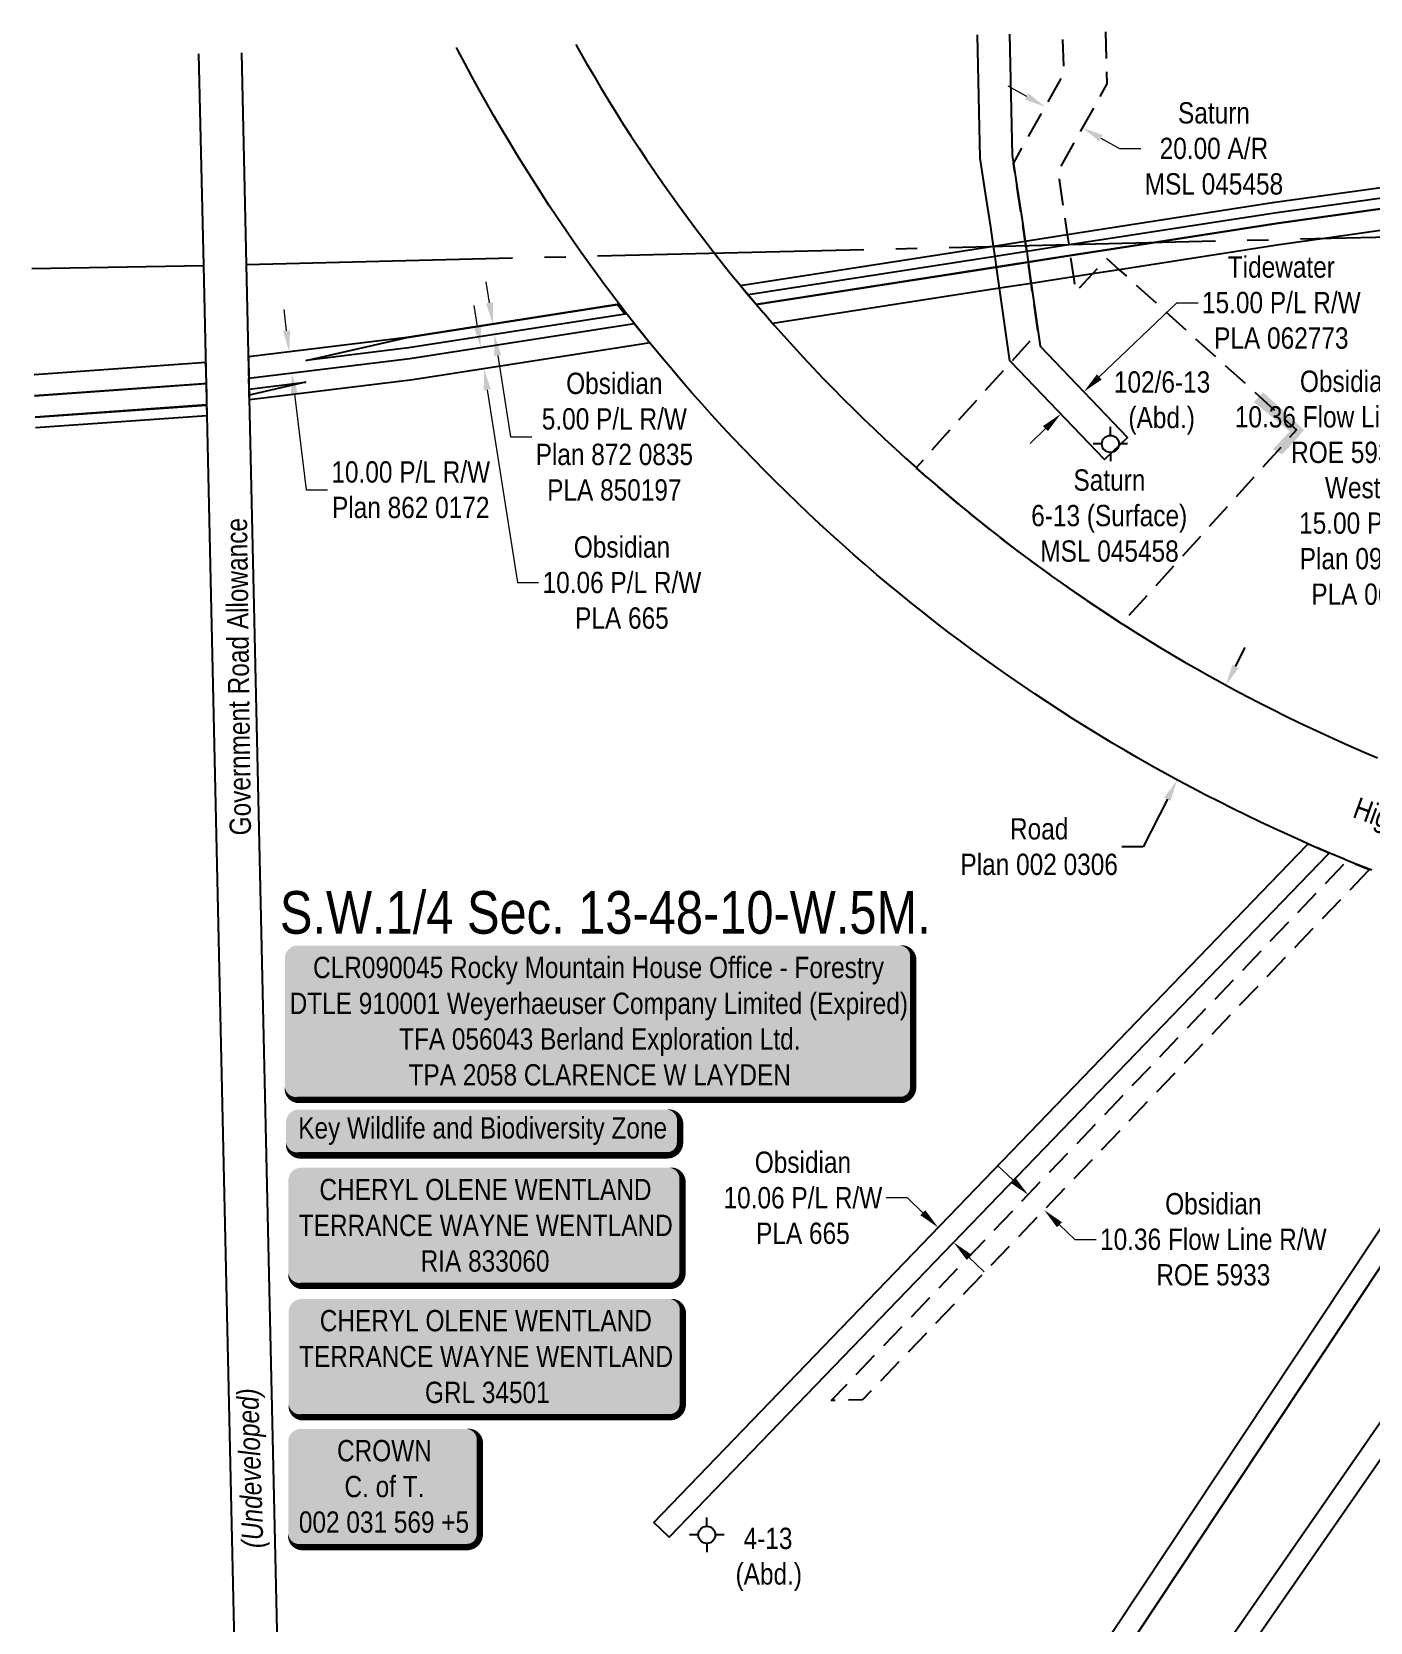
# Model space of a CAD drawing. Extents: x 610781 to 613451, y 5887607 to 5892660.
# Drawn here: x 610781 to 611409, y 5888660 to 5889407 of the extents above; entities that cross this region are included whole.
import ezdxf
from ezdxf.enums import TextEntityAlignment as Align

# ---------------------------------------------------------------- set-up
doc = ezdxf.new("R2010")
doc.units = 0
doc.header["$LTSCALE"] = 5
doc.header["$PDSIZE"] = -1.5
for name, pattern in [('foc-ACCESSROAD', [3.75, 2.5, -1.25]), ('foc-FLOWLINE', [3.75, 2.5, -1.25]), ('foc-QUARTERLINE', [33, 25, -3, 2, -3])]:
    doc.linetypes.add(name, pattern=pattern)
doc.layers.get('Defpoints').update_dxf_attribs({"color": 9})
for name, color, linetype in [('AS-OWNER', 7, 'Continuous'), ('AS-UNDERLAY-H', 141, 'Continuous'), ('AS-WILDLIFE-BLOCK', 131, 'Continuous'), ('C-FLOWLINE', 13, 'foc-FLOWLINE'), ('C-RW', 13, 'Continuous'), ('C-SYMBOL', 7, 'Continuous'), ('C-WS-S', 13, 'Continuous'), ('F-RW', 190, 'Continuous'), ('F-WS', 190, 'foc-ACCESSROAD'), ('F-WS-S', 190, 'Continuous'), ('L-ROAD-T', 7, 'Continuous'), ('L-SEC', 7, 'Continuous'), ('L-SECQ', 8, 'foc-QUARTERLINE'), ('L-TITLEDB', 4, 'Continuous'), ('L-TITLEDB-T', 4, 'Continuous')]:
    doc.layers.add(name, color=color, linetype=linetype)
for name, color, linetype, lineweight in [('C-FLOWLINE-T', 13, 'Continuous', 9), ('C-RW-T', 13, 'Continuous', 9), ('C-WS-T', 13, 'Continuous', 9), ('F-AR-T', 190, 'Continuous', 9), ('F-RW-T', 190, 'Continuous', 9), ('F-WS-T', 190, 'Continuous', 9), ('T-TEXT', 48, 'Continuous', 18)]:
    doc.layers.add(name, color=color, linetype=linetype, lineweight=lineweight)
doc.styles.add('175L', font='ARIALN.TTF', dxfattribs={"height": 20})
doc.styles.add('80', font='ARIALN.TTF', dxfattribs={"height": 10})
doc.styles.add('80CG', font='ARIALN.TTF', dxfattribs={"height": 10})
doc.styles.add('80L', font='ARIALN.TTF', dxfattribs={"height": 10})
doc.styles.add('80LS', font='ARIALNI.TTF', dxfattribs={"height": 10})
doc.dimstyles.new('Compass 5 000', dxfattribs={"dimscale": 5, "dimtxt": 9, "dimasz": 2, "dimexe": 0.2, "dimexo": 0.0625, "dimgap": 0.5, "dimtad": 0, "dimtih": 1, "dimtoh": 1, "dimzin": 0, "dimdsep": 46, "dimtxsty": '80CG', "dimcen": 0.1, "dimse1": 1, "dimse2": 1, "dimclrd": 256, "dimclrt": 256, "dimaunit": 1, "dimadec": 4, "dimazin": 0, "dimtfac": 0.06, "dimtofl": 0, "dimtmove": 0, "dimatfit": 1, "dimfxl": 0.2, "dimtolj": 1, "dimtzin": 0, "dimlwd": -1, "dimarcsym": 0})

# ---------------------------------------------------------------- blocks, each defined once
blk = doc.blocks.new('*D390')
at = {"layer": 'C-RW-T', "transparency": 16777216}
for p, q in [((611191.76, 5888859.52), (611181.76, 5888859.52)), ((611198.96, 5888852.58), (611191.76, 5888859.52)), ((611220.61, 5888831.7), (611227.8, 5888824.75))]:
    blk.add_line(p, q, dxfattribs=at)
for points in [[(611200.11, 5888853.78), (611197.8, 5888851.38), (611206.15, 5888845.64)], [(611221.76, 5888832.9), (611219.45, 5888830.5), (611213.41, 5888838.64)]]:
    blk.add_solid(points, dxfattribs=at)
at = {"layer": 'Defpoints', "color": 0, "transparency": 16777216}
for p in [(611206.15, 5888845.64), (611206.89, 5888846.4), (611214.15, 5888839.41)]:
    blk.add_point(p, dxfattribs=at)
at = {"layer": 'C-RW-T', "transparency": 16777216, "insert": (611142.67, 5888859.52), "char_height": 10, "attachment_point": 5, "style": '80CG'}
blk.add_mtext('\\A1;Obsidian\\P10.06 P/L R/W\\PPLA 665', dxfattribs=at)
blk = doc.blocks.new('*D395')
at = {"layer": 'Defpoints', "color": 0, "transparency": 16777216}
for p in [(611495.58, 5889203.95), (611510.59, 5889204.29), (611511.39, 5889169.11)]:
    blk.add_point(p, dxfattribs=at)
at = {"layer": 'F-RW-T', "transparency": 16777216}
for p, q in [((611486.39, 5889168.54), (611451.89, 5889167.75)), ((611521.39, 5889169.34), (611531.38, 5889169.56))]:
    blk.add_line(p, q, dxfattribs=at)
for points in [[(611486.35, 5889170.2), (611486.43, 5889166.87), (611496.39, 5889168.77)], [(611521.35, 5889171), (611521.42, 5889167.67), (611511.39, 5889169.11)]]:
    blk.add_solid(points, dxfattribs=at)
at = {"layer": 'F-RW-T', "transparency": 16777216, "insert": (611412.8, 5889167.75), "char_height": 10, "attachment_point": 5, "style": '80CG'}
blk.add_mtext('\\A1;Westbrick\\P15.00 P/L R/W\\PPlan 092 1766\\PPLA 062644', dxfattribs=at)
blk = doc.blocks.new('*D404')
at = {"layer": 'C-RW-T', "transparency": 16777216}
for p, q in [((610995.6, 5889279.48), (610994.06, 5889289.36)), ((610999.46, 5889254.77), (611005.4, 5889216.66)), ((611005.4, 5889216.66), (611015.4, 5889216.66))]:
    blk.add_line(p, q, dxfattribs=at)
for points in [[(610997.25, 5889279.74), (610993.95, 5889279.22), (610997.14, 5889269.6)], [(611001.1, 5889255.02), (610997.81, 5889254.51), (610997.91, 5889264.65)]]:
    blk.add_solid(points, dxfattribs=at)
at = {"layer": 'Defpoints', "color": 0, "transparency": 16777216}
for p in [(611015.06, 5889272.39), (611015.83, 5889267.44), (610997.91, 5889264.65)]:
    blk.add_point(p, dxfattribs=at)
at = {"layer": 'C-RW-T', "transparency": 16777216, "insert": (611054.17, 5889216.66), "char_height": 10, "attachment_point": 5, "style": '80CG'}
blk.add_mtext('\\A1;Obsidian\\P5.00 P/L R/W\\PPlan 872 0835\\PPLA 850197', dxfattribs=at)
blk = doc.blocks.new('GABD')
for p, q in [((0, 0.81), (0, 1.62)), ((-0.81, 0), (-1.62, 0)), ((1.62, 0), (0.81, 0)), ((0, -0.81), (0, -1.62))]:
    blk.add_line(p, q)
blk.add_circle((0, 0), 0.8)
blk = doc.blocks.new('*D566')
at = {"layer": 'Defpoints', "color": 0, "transparency": 16777216}
for p in [(611246.49, 5888859.06), (611253.98, 5888851.9), (611255.84, 5888853.85)]:
    blk.add_point(p, dxfattribs=at)
at = {"layer": 'F-RW-T', "transparency": 16777216}
for p, q in [((611241.12, 5888867.92), (611233.89, 5888874.83)), ((611263.07, 5888846.94), (611270.3, 5888840.03)), ((611270.3, 5888840.03), (611280.3, 5888840.03))]:
    blk.add_line(p, q, dxfattribs=at)
for points in [[(611242.27, 5888869.12), (611239.97, 5888866.71), (611248.35, 5888861.01)], [(611264.22, 5888848.14), (611261.92, 5888845.73), (611255.84, 5888853.85)]]:
    blk.add_solid(points, dxfattribs=at)
at = {"layer": 'F-RW-T', "transparency": 16777216, "insert": (611335.3, 5888840.03), "char_height": 10, "attachment_point": 5, "style": '80CG'}
blk.add_mtext('\\A1;Obsidian\\P10.36 Flow Line R/W\\PROE 5933', dxfattribs=at)
blk = doc.blocks.new('*D567')
at = {"layer": 'Defpoints', "color": 0, "transparency": 16777216}
for p in [(611269.36, 5889243.2), (611274.54, 5889237.8), (611258.53, 5889232.81)]:
    blk.add_point(p, dxfattribs=at)
at = {"layer": 'F-RW-T', "transparency": 16777216}
for p, q in [((611281.76, 5889244.72), (611318.12, 5889279.59)), ((611318.12, 5889279.59), (611328.12, 5889279.59)), ((611256.49, 5889220.49), (611249.27, 5889213.57))]:
    blk.add_line(p, q, dxfattribs=at)
for points in [[(611280.61, 5889245.93), (611282.91, 5889243.52), (611274.54, 5889237.8)], [(611255.34, 5889221.7), (611257.65, 5889219.29), (611263.71, 5889227.41)]]:
    blk.add_solid(points, dxfattribs=at)
at = {"layer": 'F-RW-T', "transparency": 16777216, "insert": (611367.21, 5889279.59), "char_height": 10, "attachment_point": 5, "style": '80CG'}
blk.add_mtext('\\A1;Tidewater\\P15.00 P/L R/W\\PPLA 062773', dxfattribs=at)
blk = doc.blocks.new('*D568')
at = {"layer": 'Defpoints', "color": 0, "transparency": 16777216}
for p in [(611259.79, 5889377.39), (611277.17, 5889367.64), (611273.84, 5889361.7)]:
    blk.add_point(p, dxfattribs=at)
at = {"layer": 'F-AR-T', "transparency": 16777216}
for p, q in [((611247.74, 5889376.35), (611239.01, 5889381.24)), ((611282.56, 5889356.81), (611291.29, 5889351.92)), ((611291.29, 5889351.92), (611301.29, 5889351.92))]:
    blk.add_line(p, q, dxfattribs=at)
for points in [[(611248.55, 5889377.8), (611246.92, 5889374.89), (611256.46, 5889371.46)], [(611283.38, 5889358.26), (611281.75, 5889355.36), (611273.84, 5889361.7)]]:
    blk.add_solid(points, dxfattribs=at)
at = {"layer": 'F-AR-T', "transparency": 16777216, "insert": (611335.58, 5889351.92), "char_height": 10, "attachment_point": 5, "style": '80CG'}
blk.add_mtext('\\A1;Saturn\\P20.00 A/R\\PMSL 045458', dxfattribs=at)
blk = doc.blocks.new('*U532')
h = blk.add_hatch(color=255)
edge = h.paths.add_edge_path()
edge.add_line((-141.5, -37), (141.5, -37))
edge.add_arc((141.5, -31), 6, 270, 360)
edge.add_line((147.5, -31), (147.5, 29.5))
edge.add_arc((141.5, 29.5), 6, 0, 90)
edge.add_line((141.5, 35.5), (-141.5, 35.5))
edge.add_arc((-141.5, 29.5), 6, 90, 180)
edge.add_line((-147.5, 29.5), (-147.5, -31))
edge.add_arc((-141.5, -31), 6, 180, 270)
at = {"color": 44, "flags": 128}
blk.add_lwpolyline([(-141.5, -37, 3, 3, 0), (141.5, -37, 3, 3, 0.414214), (147.5, -31, 3, 3, 0), (147.5, 29.5, 3, 0, 0.414214), (141.5, 35.5, 0, 0, 0), (-141.5, 35.5, 0, 0, 0.414214), (-147.5, 29.5, 0, 0, 0), (-147.5, -31, 0, 3, 0.414214)], format="xyseb", close=True, dxfattribs=at)
at = {"color": 44, "style": '80'}
blk.add_attdef('ENTER_TEXT_001', (-35.99, -5), '', height=10, dxfattribs=at)
blk = doc.blocks.new('*U525')
h = blk.add_hatch(color=255)
edge = h.paths.add_edge_path()
edge.add_line((-86.5, -11.5), (86.5, -11.5))
edge.add_arc((86.5, -5.5), 6, 270, 360)
edge.add_line((92.5, -5.5), (92.5, 4))
edge.add_arc((86.5, 4), 6, 0, 90)
edge.add_line((86.5, 10), (-86.5, 10))
edge.add_arc((-86.5, 4), 6, 90, 180)
edge.add_line((-92.5, 4), (-92.5, -5.5))
edge.add_arc((-86.5, -5.5), 6, 180, 270)
at = {"color": 131, "flags": 128}
blk.add_lwpolyline([(-86.5, -11.5, 3, 3, 0), (86.5, -11.5, 3, 3, 0.414214), (92.5, -5.5, 3, 3, 0), (92.5, 4, 3, 0, 0.414214), (86.5, 10, 0, 0, 0), (-86.5, 10, 0, 0, 0.414214), (-92.5, 4, 0, 0, 0), (-92.5, -5.5, 0, 3, 0.414214)], format="xyseb", close=True, dxfattribs=at)
at = {"color": 131, "style": '80'}
blk.add_attdef('ENTER_TEXT_001', (-35.99, -5), '', height=10, dxfattribs=at)
blk = doc.blocks.new('*U528')
h = blk.add_hatch(color=59)
edge = h.paths.add_edge_path()
edge.add_line((-86.5, -28.5), (86.5, -28.5))
edge.add_arc((86.5, -22.5), 6, 270, 360)
edge.add_line((92.5, -22.5), (92.5, 21))
edge.add_arc((86.5, 21), 6, 0, 90)
edge.add_line((86.5, 27), (-86.5, 27))
edge.add_arc((-86.5, 21), 6, 90, 180)
edge.add_line((-92.5, 21), (-92.5, -22.5))
edge.add_arc((-86.5, -22.5), 6, 180, 270)
at = {"color": 1, "flags": 128}
blk.add_lwpolyline([(-86.5, -28.5, 3, 3, 0), (86.5, -28.5, 3, 3, 0.414214), (92.5, -22.5, 3, 3, 0), (92.5, 21, 3, 0, 0.414214), (86.5, 27, 0, 0, 0), (-86.5, 27, 0, 0, 0.414214), (-92.5, 21, 0, 0, 0), (-92.5, -22.5, 0, 3, 0.414214)], format="xyseb", close=True, dxfattribs=at)
blk.add_lwpolyline([(-49.31, -15.51, 0, 7.5, 0), (0, 0, 0, 0, 0)], format="xyseb", dxfattribs=at)
at = {"color": 1, "style": '80'}
blk.add_attdef('ENTER_TEXT_001', (-35.99, -5), '', height=10, dxfattribs=at)
blk = doc.blocks.new('*D584')
at = {"layer": 'Defpoints', "color": 0, "transparency": 16777216}
for p in [(611365.81, 5889087.35), (611318.3, 5889055.51), (611343, 5889042.85)]:
    blk.add_point(p, dxfattribs=at)
at = {"layer": 'L-TITLEDB-T', "transparency": 16777216}
for p, q in [((611345.68, 5889108.91), (611350.24, 5889117.81)), ((611313.74, 5889046.61), (611302.3, 5889024.29)), ((611302.3, 5889024.29), (611292.3, 5889024.29))]:
    blk.add_line(p, q, dxfattribs=at)
for points in [[(611344.19, 5889109.67), (611347.16, 5889108.15), (611341.11, 5889100.01)], [(611312.26, 5889047.37), (611315.23, 5889045.85), (611318.3, 5889055.51)]]:
    blk.add_solid(points, dxfattribs=at)
at = {"layer": 'L-TITLEDB-T', "transparency": 16777216, "insert": (611253.56, 5889024.29), "char_height": 10, "attachment_point": 5, "style": '80CG'}
blk.add_mtext('\\A1;Road \\PPlan 002 0306', dxfattribs=at)
blk = doc.blocks.new('*D596')
at = {"layer": 'C-RW-T', "transparency": 16777216}
for p, q in [((610989.9, 5889268.46), (610988.36, 5889278.34)), ((610994.53, 5889238.75), (611008.65, 5889148.22)), ((611008.65, 5889148.22), (611018.65, 5889148.22))]:
    blk.add_line(p, q, dxfattribs=at)
for points in [[(610991.55, 5889268.71), (610988.25, 5889268.2), (610991.44, 5889258.58)], [(610996.18, 5889239.01), (610992.89, 5889238.49), (610992.99, 5889248.63)]]:
    blk.add_solid(points, dxfattribs=at)
at = {"layer": 'Defpoints', "color": 0, "transparency": 16777216}
for p in [(611015.71, 5889262.36), (611017.27, 5889252.42), (610992.99, 5889248.63)]:
    blk.add_point(p, dxfattribs=at)
at = {"layer": 'C-RW-T', "transparency": 16777216, "insert": (611057.74, 5889148.22), "char_height": 10, "attachment_point": 5, "style": '80CG'}
blk.add_mtext('\\A1;Obsidian\\P10.06 P/L R/W\\PPLA 665', dxfattribs=at)
blk = doc.blocks.new('*D610')
at = {"layer": 'C-FLOWLINE-T', "transparency": 16777216}
for p, q in [((611475, 5889226.44), (611453.55, 5889225.96)), ((611505.06, 5889227.13), (611515.06, 5889227.36))]:
    blk.add_line(p, q, dxfattribs=at)
for points in [[(611474.97, 5889228.11), (611475.04, 5889224.78), (611485, 5889226.67)], [(611505.02, 5889228.79), (611505.1, 5889225.46), (611495.06, 5889226.9)]]:
    blk.add_solid(points, dxfattribs=at)
at = {"layer": 'Defpoints', "color": 0, "transparency": 16777216}
for p in [(611485, 5889226.67), (611485.86, 5889189.03), (611495.92, 5889189.26)]:
    blk.add_point(p, dxfattribs=at)
at = {"layer": 'C-FLOWLINE-T', "transparency": 16777216, "insert": (611398.55, 5889225.96), "char_height": 10, "attachment_point": 5, "style": '80CG'}
blk.add_mtext('\\A1;Obsidian\\P10.36 Flow Line R/W\\PROE 5933', dxfattribs=at)
blk = doc.blocks.new('*U620')
h = blk.add_hatch(color=255)
edge = h.paths.add_edge_path()
edge.add_line((-39, -28.5), (39, -28.5))
edge.add_arc((39, -22.5), 6, 270, 360)
edge.add_line((45, -22.5), (45, 21))
edge.add_arc((39, 21), 6, 0, 90)
edge.add_line((39, 27), (-39, 27))
edge.add_arc((-39, 21), 6, 90, 180)
edge.add_line((-45, 21), (-45, -22.5))
edge.add_arc((-39, -22.5), 6, 180, 270)
at = {"color": 14, "flags": 128}
blk.add_lwpolyline([(-39, -28.5, 3, 3, 0), (39, -28.5, 3, 3, 0.414214), (45, -22.5, 3, 3, 0), (45, 21, 3, 0, 0.414214), (39, 27, 0, 0, 0), (-39, 27, 0, 0, 0.414214), (-45, 21, 0, 0, 0), (-45, -22.5, 0, 3, 0.414214)], format="xyseb", close=True, dxfattribs=at)
at = {"color": 14, "style": '80'}
blk.add_attdef('ENTER_TEXT_001', (-26.85, -4.92), '', height=10, dxfattribs=at)
blk = doc.blocks.new('*D624')
at = {"layer": 'Defpoints', "color": 0, "transparency": 16777216}
for p in [(610902.08, 5889256.57), (610902.8, 5889246.59), (610903.3, 5889246.65)]:
    blk.add_point(p, dxfattribs=at)
at = {"layer": 'F-RW-T', "transparency": 16777216}
for p, q in [((610900.36, 5889266.44), (610899.14, 5889276.36)), ((610904.01, 5889236.67), (610909.52, 5889191.76)), ((610909.52, 5889191.76), (610919.52, 5889191.76))]:
    blk.add_line(p, q, dxfattribs=at)
for points in [[(610902.01, 5889266.64), (610898.71, 5889266.24), (610901.58, 5889256.51)], [(610905.67, 5889236.87), (610902.36, 5889236.46), (610902.8, 5889246.59)]]:
    blk.add_solid(points, dxfattribs=at)
at = {"layer": 'F-RW-T', "transparency": 16777216, "insert": (610958.61, 5889191.76), "char_height": 10, "attachment_point": 5, "style": '80CG'}
blk.add_mtext('\\A1;10.00 P/L R/W\\PPlan 862 0172', dxfattribs=at)

msp = doc.modelspace()

# ---------------------------------------------------------------- hatches: boundary and pattern name
at = {"layer": 'AS-UNDERLAY-H'}
h = msp.add_hatch(color=256, dxfattribs=at)
h.dxf.hatch_style = 1
h.paths.add_polyline_path([(611358.641, 5889237.534), (611354.31, 5889232.908), (611371.144, 5889219.166), (611363.29, 5889210.83), (611367.608, 5889208.425), (611374.651, 5889215.995), (611377.783, 5889219.968)])

# ---------------------------------------------------------------- linework, layer by layer
at = {"layer": 'C-FLOWLINE', "flags": 128}
msp.add_lwpolyline([(611407.951, 5889012.977), (611170.663, 5888764.735), (611156.007, 5888764.404), (611397.594, 5889017.146), (611398.229, 5889017.81), (611403.035, 5889015.854), (611408.587, 5889013.643), (611407.951, 5889012.977)], close=True, dxfattribs=at)
at = {"layer": 'C-RW'}
for points in [[(611445.629, 5889333.005), (611363.997, 5889321.634), (611269.616, 5889307.016), (611267.445, 5889306.679), (611247.707, 5889303.6), (611232.878, 5889301.287), (611117.01, 5889283.219), (611113.257, 5889287.723), (611232.051, 5889306.111), (611247.021, 5889308.459), (611266.729, 5889311.55), (611307.905, 5889318.006), (611363.031, 5889326.552), (611485.293, 5889343.548)], [(611446.512, 5889318.085), (611388.548, 5889309.886), (611366.241, 5889306.738), (611291.133, 5889295.055), (611278.57, 5889293.101), (611269.643, 5889291.713), (611249.823, 5889288.631), (611234.993, 5889286.324), (611128.561, 5889269.775), (611124.86, 5889274.015), (611124.322, 5889274.636), (611120.791, 5889278.75), (611233.584, 5889296.292), (611248.414, 5889298.598), (611268.18, 5889301.673), (611308.627, 5889307.957), (611364.763, 5889316.695), (611445.916, 5889328.165)], [(610782.101, 5889235.921), (610862.578, 5889241.648), (610862.692, 5889236.596), (610862.803, 5889231.602), (610782.326, 5889225.861)], [(610782.327, 5889225.828), (610862.805, 5889231.555), (610862.916, 5889226.562), (610782.439, 5889220.821)]]:
    msp.add_lwpolyline(points, dxfattribs=at)
for points in [[(611059.182, 5889274.201), (610957.608, 5889258.361), (610909.534, 5889252.504), (610956.931, 5889263.316), (611055.681, 5889278.735), (611055.681, 5889278.735), (611059.182, 5889274.201), (611059.182, 5889274.201)], [(610959.552, 5889243.415), (610882.864, 5889233.995), (610882.814, 5889236.239), (610882.751, 5889239.036), (610882.637, 5889244.117), (610958.163, 5889253.385), (611062.591, 5889269.674), (611063.538, 5889269.822), (611066.85, 5889265.659), (611070.799, 5889260.772), (611069.844, 5889260.623), (611064.142, 5889259.729), (610959.552, 5889243.415)], [(610882.823, 5889236.223), (610882.761, 5889239.021), (610909.146, 5889242.296), (610882.823, 5889236.223)], [(611389.067, 5889020.697), (611079.888, 5888700.253), (611072.643, 5888707.24), (611379.152, 5889024.973), (611379.787, 5889025.63), (611383.08, 5889024.194), (611384.423, 5889023.614), (611389.704, 5889021.357), (611389.067, 5889020.697)]]:
    msp.add_lwpolyline(points, close=True, dxfattribs=at)
at = {"layer": 'F-RW'}
msp.add_lwpolyline([(611239.619, 5889405.608), (611240.861, 5889348.705), (611241.432, 5889344.97), (611243.226, 5889333.247), (611245.498, 5889318.405), (611247.021, 5889308.459), (611247.3, 5889306.479), (611247.707, 5889303.6), (611248.414, 5889298.598), (611249.823, 5889288.631), (611253.055, 5889265.756), (611253.974, 5889259.25), (611295.09, 5889216.375), (611284.258, 5889205.986), (611240.39, 5889251.732), (611239.792, 5889252.357), (611234.993, 5889286.324), (611233.584, 5889296.292), (611232.878, 5889301.287), (611232.051, 5889306.111), (611230.67, 5889316.085), (611228.396, 5889330.943), (611225.877, 5889347.4), (611224.616, 5889405.245)], dxfattribs=at)
at = {"layer": 'F-RW', "flags": 128}
for points in [[(611445.916, 5889328.165), (611364.763, 5889316.695), (611308.627, 5889307.957), (611268.18, 5889301.673), (611120.791, 5889278.75), (611117.01, 5889283.219), (611113.257, 5889287.723), (611232.051, 5889306.111), (611247.021, 5889308.459), (611266.729, 5889311.55), (611307.905, 5889318.006), (611363.031, 5889326.552), (611485.293, 5889343.548)], [(610781.876, 5889245.926), (610860.484, 5889251.52), (610862.353, 5889251.653), (610862.578, 5889241.648), (610861.194, 5889241.549), (610782.101, 5889235.921)]]:
    msp.add_lwpolyline(points, dxfattribs=at)
msp.add_lwpolyline([(611062.591, 5889269.674), (611063.538, 5889269.822), (611063.135, 5889270.329), (611059.603, 5889274.835), (611056.508, 5889278.842), (610956.784, 5889263.287), (610882.411, 5889254.161), (610882.637, 5889244.117), (610958.163, 5889253.385)], close=True, dxfattribs=at)
at = {"layer": 'F-RW'}
for points in [[(611254.532, 5888573.993), (611252.791, 5888504.242), (611242.734, 5888504.015), (611242.98, 5888514.055), (611244.503, 5888575.617), (611253.312, 5888603.548), (611421.541, 5888857.09), (611430.452, 5888870.523), (611440.525, 5888885.704), (611443.39, 5888890), (611479.66, 5888944.376), (611487.989, 5888956.861), (611504.98, 5888982.334), (611509.857, 5888981.137), (611515.327, 5888979.82), (611448.867, 5888880.2), (611445.108, 5888874.53), (611431.725, 5888854.355), (611422.523, 5888840.482), (611262.468, 5888599.178), (611254.532, 5888573.993)], [(611270.574, 5888530.211), (611271.164, 5888504.657), (611261.108, 5888504.429), (611260.449, 5888533.241), (611426.524, 5888772.887), (611435.758, 5888786.214), (611449.61, 5888806.203), (611562.085, 5888968.526), (611562.596, 5888969.263), (611573.18, 5888966.942), (611572.669, 5888966.204), (611450.57, 5888789.974), (611436.718, 5888769.983), (611427.484, 5888756.656), (611270.574, 5888530.211)]]:
    msp.add_lwpolyline(points, close=True, dxfattribs=at)
at = {"layer": 'F-WS', "flags": 128}
msp.add_lwpolyline([(611284.624, 5889406.694), (611285.372, 5889382.254), (611262.368, 5889341.246), (611263.089, 5889336.333), (611265.271, 5889321.477), (611266.729, 5889311.55), (611267.402, 5889306.964), (611267.445, 5889306.679), (611268.18, 5889301.673), (611269.643, 5889291.713), (611270.681, 5889284.646), (611278.57, 5889293.101), (611285.305, 5889300.319), (611291.133, 5889295.055), (611374.366, 5889219.894), (611292.312, 5889129.03), (611287.128, 5889132.387), (611286.548, 5889132.766), (611281.491, 5889136.104), (611280.927, 5889136.48), (611275.886, 5889139.871), (611275.341, 5889140.24), (611270.313, 5889143.685), (611269.789, 5889144.048), (611264.774, 5889147.548), (611264.272, 5889147.903), (611259.269, 5889151.459), (611258.781, 5889151.808), (611253.798, 5889155.417), (611253.332, 5889155.756), (611248.362, 5889159.422), (611247.914, 5889159.754), (611242.96, 5889163.474), (611242.53, 5889163.799), (611237.594, 5889167.573), (611237.182, 5889167.891), (611232.264, 5889171.718), (611231.869, 5889172.028), (611226.973, 5889175.906), (611226.589, 5889176.214), (611221.713, 5889180.147), (611221.351, 5889180.441), (611216.493, 5889184.428), (611216.148, 5889184.715), (611211.31, 5889188.757), (611210.981, 5889189.033), (611206.164, 5889193.129), (611205.851, 5889193.397), (611200.906, 5889197.677), (611195.848, 5889202.131), (611210.593, 5889218.736), (611240.39, 5889251.732), (611253.055, 5889265.756), (611249.823, 5889288.631), (611248.414, 5889298.598), (611247.707, 5889303.6), (611247.3, 5889306.479), (611247.021, 5889308.459), (611245.498, 5889318.405), (611243.226, 5889333.247), (611241.432, 5889344.97), (611265.218, 5889386.985), (611264.63, 5889406.212)], dxfattribs=at)
at = {"layer": 'L-SEC'}
for points in [[(610859.067, 5889396.418), (610861.269, 5889297.111), (610879.243, 5888495.752)], [(610879.17, 5889396.903), (610881.373, 5889297.557), (610899.347, 5888496.202)]]:
    msp.add_lwpolyline(points, dxfattribs=at)
at = {"layer": 'L-SECQ'}
for p, q in [((610881.373, 5889297.557), (612491.172, 5889336.431)), ((610780.761, 5889295.642), (610861.269, 5889297.111))]:
    msp.add_line(p, q, dxfattribs=at)
at = {"layer": 'L-TITLEDB'}
for points in [[(611036.118, 5889400.693), (611037.817, 5889397.659), (611041.117, 5889391.881), (611044.467, 5889386.132), (611047.867, 5889380.412), (611051.316, 5889374.721), (611054.814, 5889369.062), (611058.361, 5889363.431), (611061.957, 5889357.832), (611065.601, 5889352.264), (611069.293, 5889346.729), (611073.033, 5889341.224), (611076.819, 5889335.753), (611080.653, 5889330.314), (611084.534, 5889324.909), (611088.463, 5889319.538), (611092.436, 5889314.201), (611095.009, 5889310.801), (611100.565, 5889303.571), (611105.561, 5889297.23), (611109.179, 5889292.719), (611112.839, 5889288.225), (611116.586, 5889283.721), (611120.359, 5889279.253), (611124.222, 5889274.752), (611124.761, 5889274.128), (611128.117, 5889270.28), (611129.207, 5889269.039), (611133.697, 5889263.99), (611138.231, 5889258.979), (611142.808, 5889254.009), (611147.43, 5889249.078), (611152.093, 5889244.189), (611156.799, 5889239.34), (611161.547, 5889234.532), (611166.336, 5889229.765), (611171.167, 5889225.041), (611176.039, 5889220.359), (611180.951, 5889215.718), (611185.904, 5889211.122), (611190.896, 5889206.569), (611195.784, 5889202.187), (611200.848, 5889197.727), (611205.792, 5889193.449), (611206.11, 5889193.176), (611210.924, 5889189.081), (611211.258, 5889188.8), (611216.094, 5889184.759), (611216.445, 5889184.468), (611221.301, 5889180.482), (611221.668, 5889180.183), (611226.544, 5889176.25), (611226.928, 5889175.942), (611231.826, 5889172.063), (611232.225, 5889171.748), (611237.142, 5889167.922), (611237.559, 5889167.6), (611242.493, 5889163.828), (611242.928, 5889163.498), (611247.88, 5889159.779), (611248.334, 5889159.442), (611253.303, 5889155.778), (611253.774, 5889155.435), (611258.759, 5889151.825), (611259.249, 5889151.474), (611264.249, 5889147.919), (611264.757, 5889147.56), (611269.772, 5889144.059), (611270.3, 5889143.694), (611275.329, 5889140.248), (611275.876, 5889139.878), (611280.918, 5889136.486), (611281.485, 5889136.108), (611286.541, 5889132.771), (611287.126, 5889132.388), (611292.194, 5889129.106), (611292.8, 5889128.717), (611298.505, 5889125.097), (611304.243, 5889121.527), (611310.011, 5889118.007), (611315.809, 5889114.538), (611321.637, 5889111.119), (611327.496, 5889107.751), (611333.383, 5889104.434), (611339.298, 5889101.169), (611345.243, 5889097.955), (611351.214, 5889094.793), (611357.213, 5889091.683), (611363.239, 5889088.626), (611369.291, 5889085.621), (611375.369, 5889082.668), (611381.473, 5889079.769), (611387.601, 5889076.923), (611393.754, 5889074.131), (611399.932, 5889071.393), (611406.132, 5889068.707), (611412.356, 5889066.077)], [(611409.617, 5889013.237), (611408.36, 5889013.732), (611403.124, 5889015.818), (611398.007, 5889017.9), (611396.341, 5889018.582), (611389.483, 5889021.45), (611384.503, 5889023.58), (611383.16, 5889024.16), (611379.573, 5889025.724), (611376.606, 5889027.03), (611370.077, 5889029.96), (611363.574, 5889032.946), (611357.096, 5889035.988), (611350.646, 5889039.085), (611344.223, 5889042.24), (611337.827, 5889045.449), (611331.459, 5889048.713), (611325.12, 5889052.033), (611318.81, 5889055.408), (611312.529, 5889058.837), (611306.278, 5889062.32), (611300.058, 5889065.858), (611293.868, 5889069.449), (611287.71, 5889073.094), (611281.584, 5889076.791), (611275.49, 5889080.542), (611269.428, 5889084.346), (611263.401, 5889088.201), (611257.406, 5889092.109), (611251.446, 5889096.069), (611245.519, 5889100.08), (611239.629, 5889104.142), (611233.773, 5889108.256), (611227.953, 5889112.419), (611222.17, 5889116.634), (611216.423, 5889120.898), (611210.714, 5889125.211), (611205.042, 5889129.575), (611199.408, 5889133.987), (611193.813, 5889138.447), (611188.256, 5889142.956), (611182.739, 5889147.513), (611177.261, 5889152.118), (611171.823, 5889156.769), (611166.426, 5889161.468), (611161.07, 5889166.213), (611155.756, 5889171.004), (611150.482, 5889175.842), (611145.252, 5889180.725), (611140.063, 5889185.653), (611134.917, 5889190.625), (611129.815, 5889195.643), (611124.756, 5889200.705), (611119.742, 5889205.809), (611114.772, 5889210.957), (611109.846, 5889216.148), (611104.966, 5889221.382), (611100.131, 5889226.658), (611095.342, 5889231.975), (611090.6, 5889237.333), (611085.903, 5889242.732), (611081.255, 5889248.172), (611076.653, 5889253.652), (611072.098, 5889259.172), (611070.386, 5889261.281), (611066.744, 5889265.791), (611063.135, 5889270.329), (611059.603, 5889274.835), (611056.103, 5889279.367), (611051.845, 5889285.007), (611049.301, 5889288.431), (611047.642, 5889290.695), (611043.486, 5889296.418), (611039.396, 5889302.099), (611035.321, 5889307.9), (611031.326, 5889313.69), (611027.38, 5889319.514), (611023.485, 5889325.371), (611019.64, 5889331.263), (611015.846, 5889337.186), (611012.103, 5889343.143), (611008.411, 5889349.131), (611004.771, 5889355.151), (611001.183, 5889361.201), (610997.646, 5889367.282), (610994.162, 5889373.393), (610990.73, 5889379.534), (610987.352, 5889385.705), (610984.027, 5889391.903), (610980.754, 5889398.131), (610980.131, 5889399.341)]]:
    msp.add_lwpolyline(points, dxfattribs=at)

# ---------------------------------------------------------------- block references
at = {"layer": 'AS-OWNER', "color": 1}
ref = msp.add_blockref('*U528', (610993.648, 5888846.683), dxfattribs=dict(at, xscale=0.999609, yscale=0.999609, zscale=0.999609))
ref.add_attrib('ENTER_TEXT_001', 'CHERYL OLENE WENTLAND', (610915.759, 5888858.451), dxfattribs={"layer": '0', "color": 1, "height": 9.99609, "style": '80'})
ref.add_attrib('ENTER_TEXT_002', 'TERRANCE WAYNE WENTLAND', (610906.043, 5888841.614), dxfattribs={"layer": '0', "color": 1, "height": 9.99609, "style": '80'})
ref.add_attrib('ENTER_TEXT_003', 'RIA 833060', (610963.251, 5888824.913), dxfattribs={"layer": '0', "color": 1, "height": 9.9961, "style": '80'})
ref = msp.add_blockref('*U528', (610993.811, 5888785.093), dxfattribs=dict(at, xscale=0.999609, yscale=0.999609, zscale=0.999609))
ref.add_attrib('ENTER_TEXT_001', 'CHERYL OLENE WENTLAND', (610915.922, 5888796.929), dxfattribs={"layer": '0', "color": 1, "height": 9.99609, "style": '80'})
ref.add_attrib('ENTER_TEXT_002', 'TERRANCE WAYNE WENTLAND', (610906.205, 5888780.092), dxfattribs={"layer": '0', "color": 1, "height": 9.99609, "style": '80'})
ref.add_attrib('ENTER_TEXT_003', 'GRL 34501', (610965.268, 5888763.254), dxfattribs={"layer": '0', "color": 1, "height": 9.9961, "style": '80'})
at = {"layer": 'AS-OWNER'}
ref = msp.add_blockref('*U620', (610946.058, 5888724.155), dxfattribs=dict(at, xscale=0.9992244104333442, yscale=0.9992244104333442, zscale=0.9992244104333442))
ref.add_attrib('ENTER_TEXT_001', 'CROWN', (610924.015, 5888735.919), dxfattribs={"layer": '0', "color": 14, "height": 9.9922, "style": '80'})
ref.add_attrib('ENTER_TEXT_002', 'C. of T.', (610927.508, 5888719.088), dxfattribs={"layer": '0', "color": 14, "height": 9.9922, "style": '80'})
ref.add_attrib('ENTER_TEXT_003', '002 031 569 +5', (610906.119, 5888702.393), dxfattribs={"layer": '0', "color": 14, "height": 9.99224, "style": '80'})
at = {"layer": 'AS-WILDLIFE-BLOCK', "color": 3}
ref = msp.add_blockref('*U525', (610992.534, 5888890.981), dxfattribs=dict(at, xscale=0.999609, yscale=0.999609, zscale=0.999609))
ref.add_attrib('ENTER_TEXT_001', 'Key Wildlife and Biodiversity Zone', (610905.795, 5888887.367), dxfattribs={"layer": '0', "color": 131, "height": 9.99609, "style": '80'})
at = {"layer": 'C-SYMBOL', "color": 3}
ref = msp.add_blockref('*U532', (611046.972, 5888942.459), dxfattribs=dict(at, xscale=0.999609, yscale=0.999609, zscale=0.999609))
ref.add_attrib('ENTER_TEXT_001', 'CLR090045 Rocky Mountain House Office - Forestry', (610912.768, 5888962.646), dxfattribs={"layer": '0', "color": 44, "height": 9.99609, "style": '80'})
ref.add_attrib('ENTER_TEXT_002', 'DTLE 910001 Weyerhaeuser Company Limited (Expired)', (610901.773, 5888945.808), dxfattribs={"layer": '0', "color": 44, "height": 9.99609, "style": '80'})
ref.add_attrib('ENTER_TEXT_003', 'TFA 056043 Berland Exploration Ltd.', (610953.1, 5888929.107), dxfattribs={"layer": '0', "color": 44, "height": 9.99609, "style": '80'})
ref.add_attrib('ENTER_TEXT_004', 'TPA 2058 CLARENCE W LAYDEN', (610957.59, 5888912.27), dxfattribs={"layer": '0', "color": 44, "height": 9.99609, "style": '80'})
at = {"layer": 'C-WS-S', "xscale": 5.000000000000025, "yscale": 5.000000000000025, "zscale": 5.000000000000025}
msp.add_blockref('GABD', (611097.564, 5888701.409), dxfattribs=at)
at = {"layer": 'F-WS-S', "xscale": 5.000000000000025, "yscale": 5.000000000000025, "zscale": 5.000000000000025}
msp.add_blockref('GABD', (611286.985, 5889213.295), dxfattribs=at)

# ---------------------------------------------------------------- texts
at = {"layer": 'C-SYMBOL', "color": 3, "style": '175L'}
msp.add_text('S.W.1/4 Sec. 13-48-10-W.5M.', height=19.99218, dxfattribs=at).set_placement((611049.924, 5888977.486), align=Align.BOTTOM_CENTER)
at = {"layer": 'C-WS-T', "insert": (611098.336, 5888704.734), "char_height": 10, "attachment_point": 1, "style": '80L'}
msp.add_mtext_dynamic_manual_height_columns('\\pi16.49912;4-13 \\P\\pi12.72013;(Abd.)', width=55.24926, gutter_width=50, heights=[0], dxfattribs=at)
at = {"layer": 'F-WS-T', "char_height": 10, "attachment_point": 1, "style": '80L'}
for s, width, insert in [('\\pi5.89884;102/6-13 \\P\\pi12.72013;(Abd.)', 55.24926, (611282.736, 5889247.382)), ('\\pi28.70771;Saturn\\P\\pi8.86459;6-13 (Surface)\\P\\pi13.12449;MSL 045458', 89.84379, (611240.958, 5889201.368))]:
    msp.add_mtext_dynamic_manual_height_columns(s, width=width, gutter_width=50, heights=[0], dxfattribs=dict(at, insert=insert))
at = {"layer": 'L-ROAD-T', "style": '80L'}
msp.add_text('Government Road Allowance', height=9.99609, rotation=90.721898, dxfattribs=at).set_placement((610877.718, 5889104.07), align=Align.MIDDLE_CENTER)
at = {"layer": 'L-TITLEDB-T', "insert": (611381.991, 5889055.575), "char_height": 9.99609, "attachment_point": 1, "rotation": 340.084548, "style": '80L'}
msp.add_mtext_dynamic_manual_height_columns('\\pi22.92718;Highway #753', width=116.99297, gutter_width=99.961, heights=[0], dxfattribs=at)
at = {"layer": 'T-TEXT', "style": '80LS'}
msp.add_text('(Undeveloped)', height=9.99609, rotation=91.901279, dxfattribs=at).set_placement((610883.242, 5888732.638), align=Align.MIDDLE_CENTER)

# ---------------------------------------------------------------- dimensions: what is measured, and where the dimension line sits
at = {"layer": 'C-FLOWLINE-T'}
dim = msp.add_linear_dim(base=(611485.001, 5889226.672), p1=(611495.919, 5889189.263), p2=(611485.856, 5889189.034), angle=181.302069, text='Obsidian\\P10.36 Flow Line R/W\\PROE 5933', dimstyle='Compass 5 000', dxfattribs=at)
dim.commit()
dim.dimension.update_dxf_attribs({"geometry": '*D610', "text_midpoint": (611398.552, 5889225.957), "dimtype": 161})
at = {"layer": 'C-RW-T'}
dim = msp.add_linear_dim(base=(610997.914, 5889264.647), p1=(611015.06, 5889272.393), p2=(611015.833, 5889267.441), angle=278.863459, text='Obsidian\\P5.00 P/L R/W\\PPlan 872 0835\\PPLA 850197', dimstyle='Compass 5 000', dxfattribs=at)
dim.commit()
dim.dimension.update_dxf_attribs({"geometry": '*D404', "text_midpoint": (611054.166, 5889216.66), "dimtype": 161})
at = {"layer": 'C-RW-T', "color": 1}
dim = msp.add_linear_dim(base=(610992.991, 5889248.631), p1=(611015.714, 5889262.362), p2=(611017.265, 5889252.417), angle=278.865598, text='Obsidian\\P10.06 P/L R/W\\PPLA 665', dimstyle='Compass 5 000', dxfattribs=at)
dim.commit()
dim.dimension.update_dxf_attribs({"geometry": '*D596', "text_midpoint": (611057.739, 5889148.221), "dimtype": 161})
at = {"layer": 'C-RW-T'}
dim = msp.add_aligned_dim(p1=(611214.148, 5888839.405), p2=(611206.892, 5888846.405), distance=1.065, text='Obsidian\\P10.06 P/L R/W\\PPLA 665', dimstyle='Compass 5 000', dxfattribs=at)
dim.commit()
dim.dimension.update_dxf_attribs({"geometry": '*D390', "text_midpoint": (611142.672, 5888859.524)})
at = {"layer": 'F-AR-T'}
dim = msp.add_linear_dim(base=(611273.843, 5889361.703), p1=(611259.788, 5889377.394), p2=(611277.175, 5889367.642), angle=330.709877, text='Saturn\\P20.00 A/R\\PMSL 045458', dimstyle='Compass 5 000', dxfattribs=at)
dim.commit()
dim.dimension.update_dxf_attribs({"geometry": '*D568', "text_midpoint": (611335.584, 5889351.918), "dimtype": 161})
at = {"layer": 'F-RW-T'}
for base, p1, p2, angle, text, picture, middle in [((611274.542, 5889237.802), (611258.532, 5889232.814), (611269.364, 5889243.201), 43.799727, 'Tidewater\\P15.00 P/L R/W\\PPLA 062773', '*D567', (611367.208, 5889279.593)), ((610902.795, 5889246.591), (610902.079, 5889256.574), (610903.296, 5889246.653), 276.995728, '10.00 P/L R/W\\PPlan 862 0172', '*D624', (610958.61, 5889191.756)), ((611511.388, 5889169.107), (611495.585, 5889203.952), (611510.586, 5889204.294), 1.306164, 'Westbrick\\P15.00 P/L R/W\\PPlan 092 1766\\PPLA 062644', '*D395', (611412.805, 5889167.751)), ((611255.842, 5888853.846), (611246.489, 5888859.064), (611253.983, 5888851.901), 316.292424, 'Obsidian\\P10.36 Flow Line R/W\\PROE 5933', '*D566', (611335.299, 5888840.027))]:
    dim = msp.add_linear_dim(base=base, p1=p1, p2=p2, angle=angle, text=text, dimstyle='Compass 5 000', dxfattribs=at)
    dim.commit()
    dim.dimension.update_dxf_attribs({"geometry": picture, "text_midpoint": middle, "dimtype": 161})
at = {"layer": 'L-TITLEDB-T'}
dim = msp.add_linear_dim(base=(611318.305, 5889055.513), p1=(611365.814, 5889087.347), p2=(611343.005, 5889042.851), angle=242.859561, text='Road \\PPlan 002 0306', dimstyle='Compass 5 000', dxfattribs=at)
dim.commit()
dim.dimension.update_dxf_attribs({"geometry": '*D584', "text_midpoint": (611253.564, 5889024.287), "dimtype": 161})

doc.saveas('drawing.dxf')
